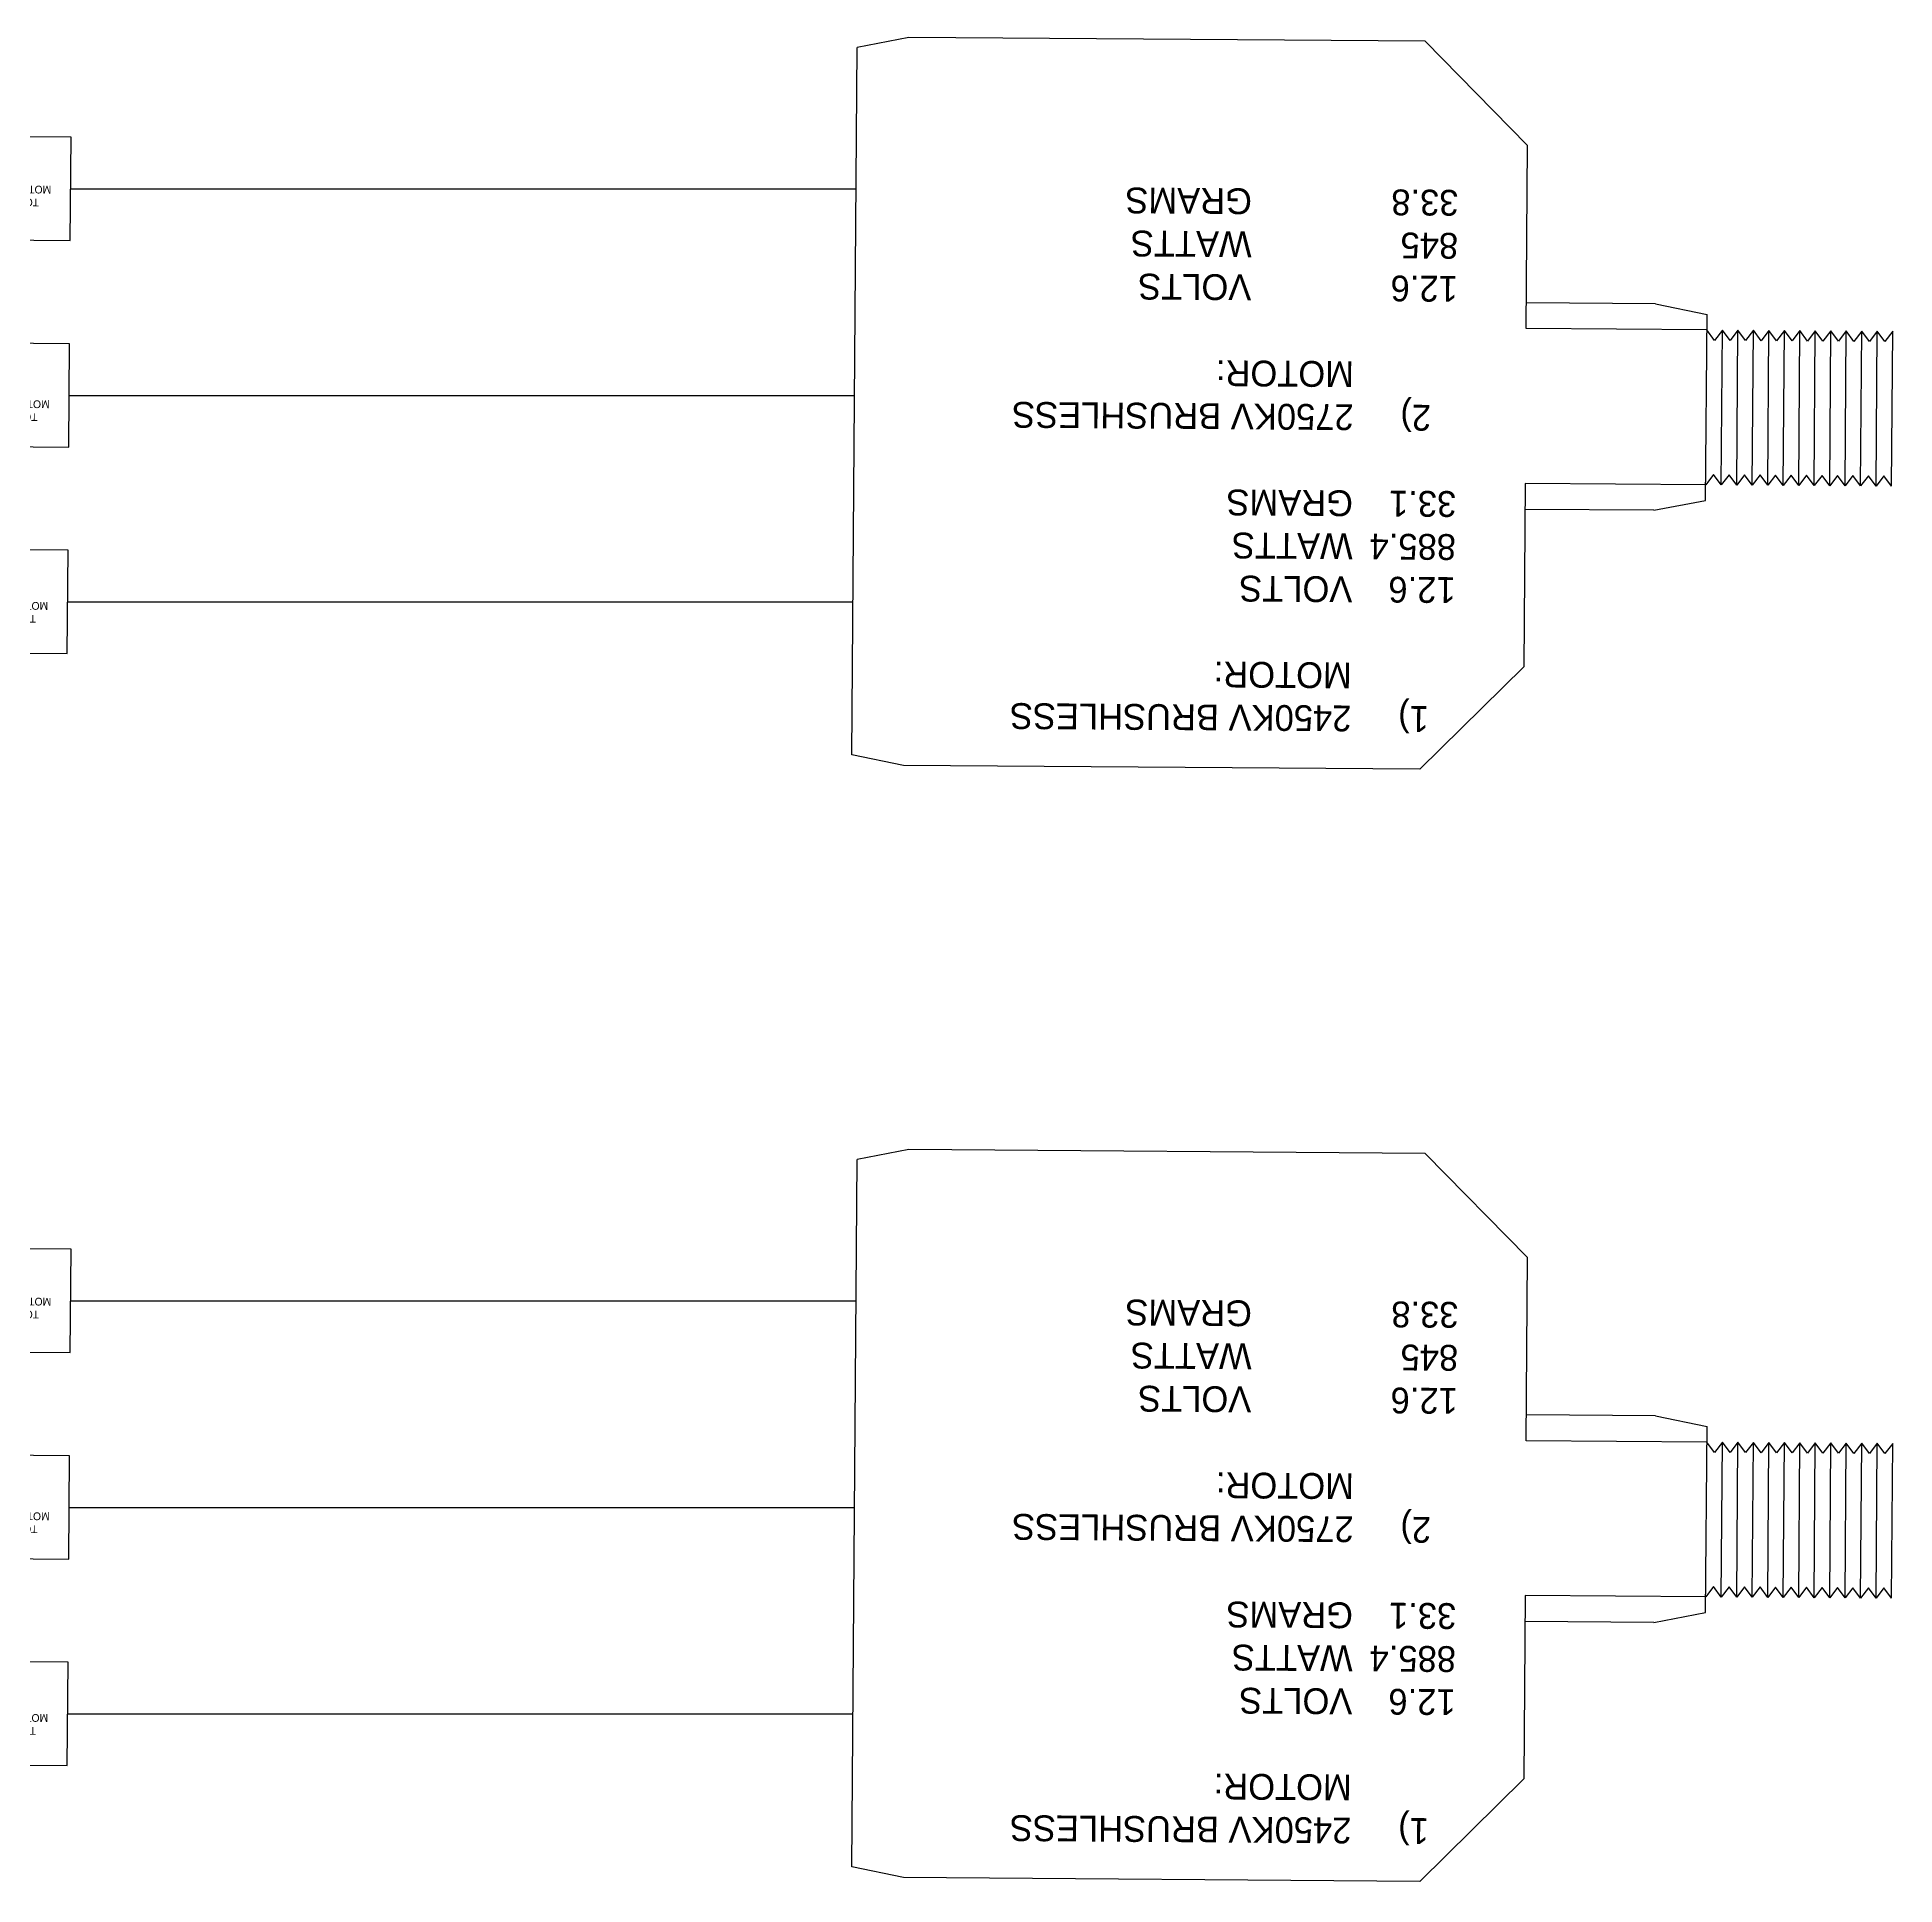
# Model space of a CAD drawing. Header units: inches. Extents: x 2.8 to 66.4, y 0.4 to 33.8.
# Drawn here: x 56.492 to 60.851, y 14.126 to 18.462 of the extents above; entities that cross this region are included whole.
import ezdxf

# ---------------------------------------------------------------- set-up
doc = ezdxf.new("R2010")
doc.units = ezdxf.units.IN
doc.header["$MEASUREMENT"] = 0
doc.layers.add('WIREREF', color=52, linetype='Continuous')

# ---------------------------------------------------------------- blocks, each defined once
blk = doc.blocks.new('Brushless Motor')
for p, q in [((-3.146, 17.063), (-5.146, 15.063)), ((-3.146, 17.063), (6.854, 17.063)), ((6.854, 17.063), (7.854, 16.863)), ((7.854, 16.863), (7.854, 3.163)), ((-5.146, 11.513), (-5.146, 15.063)), ((-7.646, 12.013), (-8.646, 11.813)), ((-7.646, 12.013), (-5.146, 12.013)), ((-8.646, 11.813), (-8.646, 8.213)), ((-12.246, 11.513), (-12.246, 8.513)), ((-12.246, 11.513), (-12.096, 11.313)), ((-12.096, 11.313), (-11.946, 11.513)), ((-11.946, 11.513), (-11.946, 8.513)), ((-11.946, 11.513), (-11.796, 11.313)), ((-11.796, 11.313), (-11.646, 11.513)), ((-11.646, 11.513), (-11.646, 8.513)), ((-11.646, 11.513), (-11.496, 11.313)), ((-11.496, 11.313), (-11.346, 11.513)), ((-11.346, 11.513), (-11.346, 8.513)), ((-11.346, 11.513), (-11.196, 11.313)), ((-11.196, 11.313), (-11.046, 11.513)), ((-11.046, 11.513), (-11.046, 8.513)), ((-11.046, 11.513), (-10.896, 11.313)), ((-10.896, 11.313), (-10.746, 11.513)), ((-10.746, 11.513), (-10.746, 8.513)), ((-10.746, 11.513), (-10.596, 11.313)), ((-10.596, 11.313), (-10.446, 11.513)), ((-10.446, 11.513), (-10.446, 8.513)), ((-10.446, 11.513), (-10.296, 11.313)), ((-10.296, 11.313), (-10.146, 11.513)), ((-10.146, 11.513), (-10.146, 8.513)), ((-10.146, 11.513), (-9.996, 11.313)), ((-9.996, 11.313), (-9.846, 11.513)), ((-9.846, 11.513), (-9.846, 8.513)), ((-9.846, 11.513), (-9.696, 11.313)), ((-9.696, 11.313), (-9.546, 11.513)), ((-9.546, 11.513), (-9.546, 8.513)), ((-9.546, 11.513), (-9.396, 11.313)), ((-9.396, 11.313), (-9.246, 11.513)), ((-9.246, 11.513), (-9.246, 8.513)), ((-9.246, 11.513), (-9.096, 11.313)), ((-9.096, 11.313), (-8.946, 11.513)), ((-8.946, 11.513), (-8.946, 8.513)), ((-8.946, 11.513), (-8.796, 11.313)), ((-8.796, 11.313), (-8.646, 11.513)), ((-8.646, 11.513), (-5.146, 11.513)), ((-12.246, 8.513), (-12.096, 8.713)), ((-12.096, 8.713), (-11.946, 8.513)), ((-11.946, 8.513), (-11.796, 8.713)), ((-11.796, 8.713), (-11.646, 8.513)), ((-11.646, 8.513), (-11.496, 8.713)), ((-11.496, 8.713), (-11.346, 8.513)), ((-11.346, 8.513), (-11.196, 8.713)), ((-11.196, 8.713), (-11.046, 8.513)), ((-11.046, 8.513), (-10.896, 8.713)), ((-10.896, 8.713), (-10.746, 8.513)), ((-10.746, 8.513), (-10.596, 8.713)), ((-10.596, 8.713), (-10.446, 8.513)), ((-10.446, 8.513), (-10.296, 8.713)), ((-10.296, 8.713), (-10.146, 8.513)), ((-10.146, 8.513), (-9.996, 8.713)), ((-9.996, 8.713), (-9.846, 8.513)), ((-9.846, 8.513), (-9.696, 8.713)), ((-9.696, 8.713), (-9.546, 8.513)), ((-9.546, 8.513), (-9.396, 8.713)), ((-9.396, 8.713), (-9.246, 8.513)), ((-9.246, 8.513), (-9.096, 8.713)), ((-9.096, 8.713), (-8.946, 8.513)), ((-8.946, 8.513), (-8.796, 8.713)), ((-8.796, 8.713), (-8.646, 8.513)), ((-8.646, 8.513), (-5.146, 8.513)), ((-5.146, 8.513), (-5.146, 4.963)), ((-7.646, 8.013), (-8.646, 8.213)), ((-7.646, 8.013), (-5.146, 8.013)), ((-3.146, 2.963), (-5.146, 4.963)), ((-3.146, 2.963), (6.854, 2.963)), ((6.854, 2.963), (7.854, 3.163))]:
    blk.add_line(p, q)
at = {"insert": (-3.816, 16.338), "char_height": 0.5, "attachment_point": 1}
blk.add_mtext_dynamic_manual_height_columns('\\pxi-3,l4,ql,t4;1)^I2450KV BRUSHLESS MOTOR:\\P\\pi0,l0,tz;\\P12.6 ^IVOLTS\\P885.4 ^IWATTS \\P33.1 ^IGRAMS\\P\\P\\pi-3,l4,t4;2)^I2750KV BRUSHLESS MOTOR:\\P\\pi0,l0,tz;\\P12.6^I^IVOLTS\\P845^I^IWATTS \\P33.8^I^IGRAMS', width=10.7759, gutter_width=1, heights=[13.047], dxfattribs=at)
blk = doc.blocks.new('ESC')
for p, q in [((1.38, 29.999), (-0.12, 29.999)), ((-0.12, 29.999), (-0.12, 27.999)), ((23.38, 29.999), (24.88, 29.999)), ((24.88, 29.999), (24.88, 28.999)), ((23.827, 29.49), (24.502, 29.49)), ((24.88, 28.999), (23.38, 28.999)), ((-0.12, 27.999), (1.38, 27.999)), ((1.38, 25.999), (-0.12, 25.999)), ((-0.12, 25.999), (-0.12, 23.999)), ((23.38, 25.999), (24.88, 25.999)), ((24.88, 25.999), (24.88, 23.999)), ((-0.12, 23.999), (1.38, 23.999)), ((24.88, 23.999), (23.38, 23.999)), ((1.38, 21.999), (-0.12, 21.999)), ((-0.12, 21.999), (-0.12, 19.999)), ((23.38, 20.999), (24.88, 20.999)), ((24.88, 20.999), (24.88, 19.999)), ((24.13, 20.815), (24.13, 20.14)), ((23.793, 20.477), (24.468, 20.477)), ((-0.12, 19.999), (1.38, 19.999)), ((24.88, 19.999), (23.38, 19.999))]:
    blk.add_line(p, q)
blk.add_lwpolyline([(1.38, 29.999), (23.38, 29.999), (23.38, 19.999), (1.38, 19.999)], close=True)
at = {"attachment_point": 1}
for s, width, insert, char_height in [('\\pxqc;TO^JMOTOR', 1.5, (-0.12, 29.406), 0.15), ('ELECTRONIC SPEED CONTROLLER (ESC):^J^JNEED TO GAUGE CORRECT AMPERAGE:^J^I1) 12A\\P^I2) 20A\\P^I3) 30A\\P^I4) 40A\\P^I5) 50A\\P^I6) 60A', 22, (2.574, 29.058), 0.5), ('\\pxqc;TO^JMOTOR', 1.5, (-0.12, 25.5), 0.15), ('\\pxqc;TO^JFlight^JController', 1.5, (23.374, 25.485), 0.15), ('\\pxqc;TO^JMOTOR', 1.5, (-0.12, 21.343), 0.15)]:
    blk.add_mtext_dynamic_manual_height_columns(s, width=width, gutter_width=1, heights=[0], dxfattribs=dict(at, insert=insert, char_height=char_height))

msp = doc.modelspace()

# ---------------------------------------------------------------- linework, layer by layer
at = {"layer": 'WIREREF', "elevation": -0.0008}
for points in [[(56.5705, 18.1055), (58.4134, 18.1055)], [(56.5669, 17.6209), (58.4099, 17.6209)], [(56.5634, 17.1363), (58.4063, 17.1363)], [(56.5705, 15.496), (58.4134, 15.496)], [(56.5669, 15.0114), (58.4099, 15.0114)], [(56.5634, 14.5267), (58.4063, 14.5267)]]:
    msp.add_lwpolyline(points, dxfattribs=at)

# ---------------------------------------------------------------- block references
at = {"xscale": 0.1211587429314302, "yscale": 0.1211587429314302, "zscale": 0.1211587429314302, "rotation": 179.5793586933975}
for name, p in [('Brushless Motor', (59.3703, 18.8135, -0.0008)), ('ESC', (56.5747, 20.6498, -0.0008)), ('Brushless Motor', (59.3703, 16.204, -0.0008)), ('ESC', (56.5747, 18.0403, -0.0008))]:
    msp.add_blockref(name, p, dxfattribs=at)

doc.saveas('drawing.dxf')
